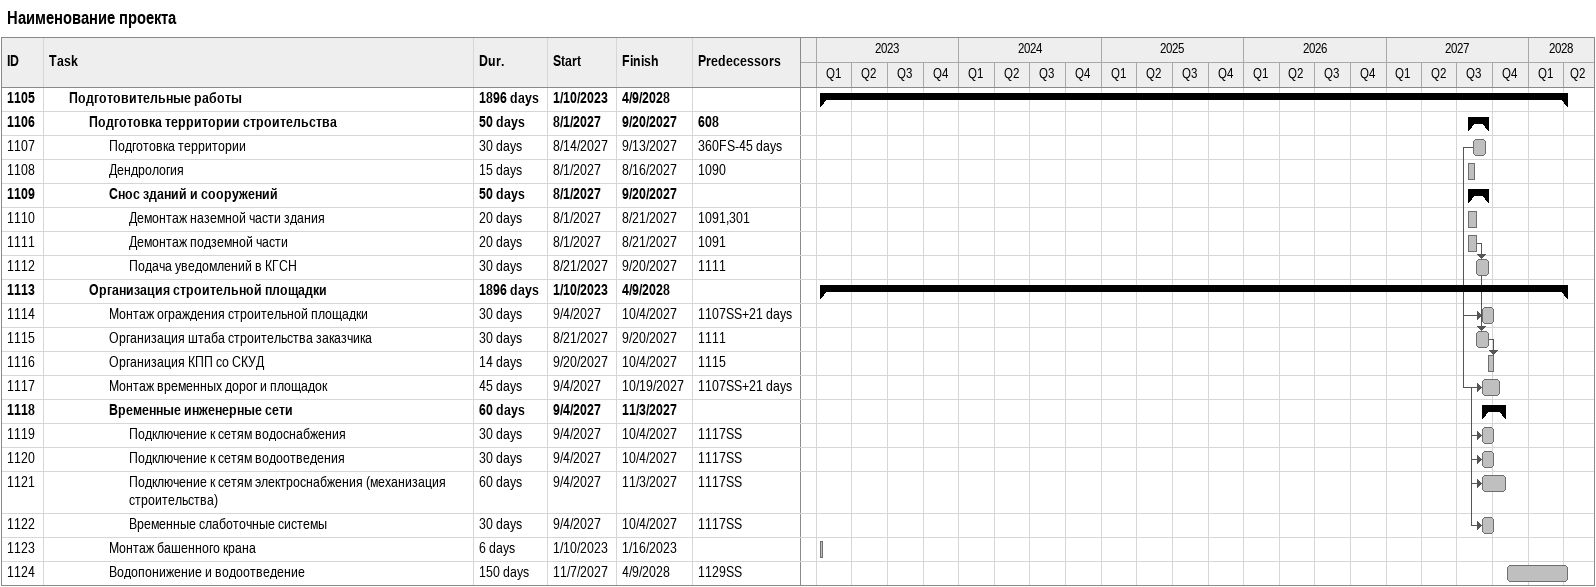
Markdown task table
Наименование проекта

| ID | Level | Task | Duration | Start | Finish | Predecessors |
|---|---|---|---|---|---|---|
| 1105 | 2 | **Подготовительные работы** | 1896d | 2023-01-10 | 2028-04-09 |  |
| 1106 | 3 | **Подготовка территории строительства** | 50d | 2027-08-01 | 2027-09-20 | 608 |
| 1107 | 4 | Подготовка территории | 30d | 2027-08-14 | 2027-09-13 | 360FS-45d |
| 1108 | 4 | Дендрология | 15d | 2027-08-01 | 2027-08-16 | 1090 |
| 1109 | 4 | **Снос зданий и сооружений** | 50d | 2027-08-01 | 2027-09-20 |  |
| 1110 | 5 | Демонтаж наземной части здания | 20d | 2027-08-01 | 2027-08-21 | 1091, 301 |
| 1111 | 5 | Демонтаж подземной части | 20d | 2027-08-01 | 2027-08-21 | 1091 |
| 1112 | 5 | Подача уведомлений в КГСН | 30d | 2027-08-21 | 2027-09-20 | 1111 |
| 1113 | 3 | **Организация строительной площадки** | 1896d | 2023-01-10 | 2028-04-09 |  |
| 1114 | 4 | Монтаж ограждения строительной площадки | 30d | 2027-09-04 | 2027-10-04 | 1107SS+21d |
| 1115 | 4 | Организация штаба строительства заказчика | 30d | 2027-08-21 | 2027-09-20 | 1111 |
| 1116 | 4 | Организация КПП со СКУД | 14d | 2027-09-20 | 2027-10-04 | 1115 |
| 1117 | 4 | Монтаж временных дорог и площадок | 45d | 2027-09-04 | 2027-10-19 | 1107SS+21d |
| 1118 | 4 | **Временные инженерные сети** | 60d | 2027-09-04 | 2027-11-03 |  |
| 1119 | 5 | Подключение к сетям водоснабжения | 30d | 2027-09-04 | 2027-10-04 | 1117SS |
| 1120 | 5 | Подключение к сетям водоотведения | 30d | 2027-09-04 | 2027-10-04 | 1117SS |
| 1121 | 5 | Подключение к сетям электроснабжения (механизация строительства) | 60d | 2027-09-04 | 2027-11-03 | 1117SS |
| 1122 | 5 | Временные слаботочные системы | 30d | 2027-09-04 | 2027-10-04 | 1117SS |
| 1123 | 4 | Монтаж башенного крана | 6d | 2023-01-10 | 2023-01-16 |  |
| 1124 | 4 | Водопонижение и водоотведение | 150d | 2027-11-07 | 2028-04-09 | 1129SS |
